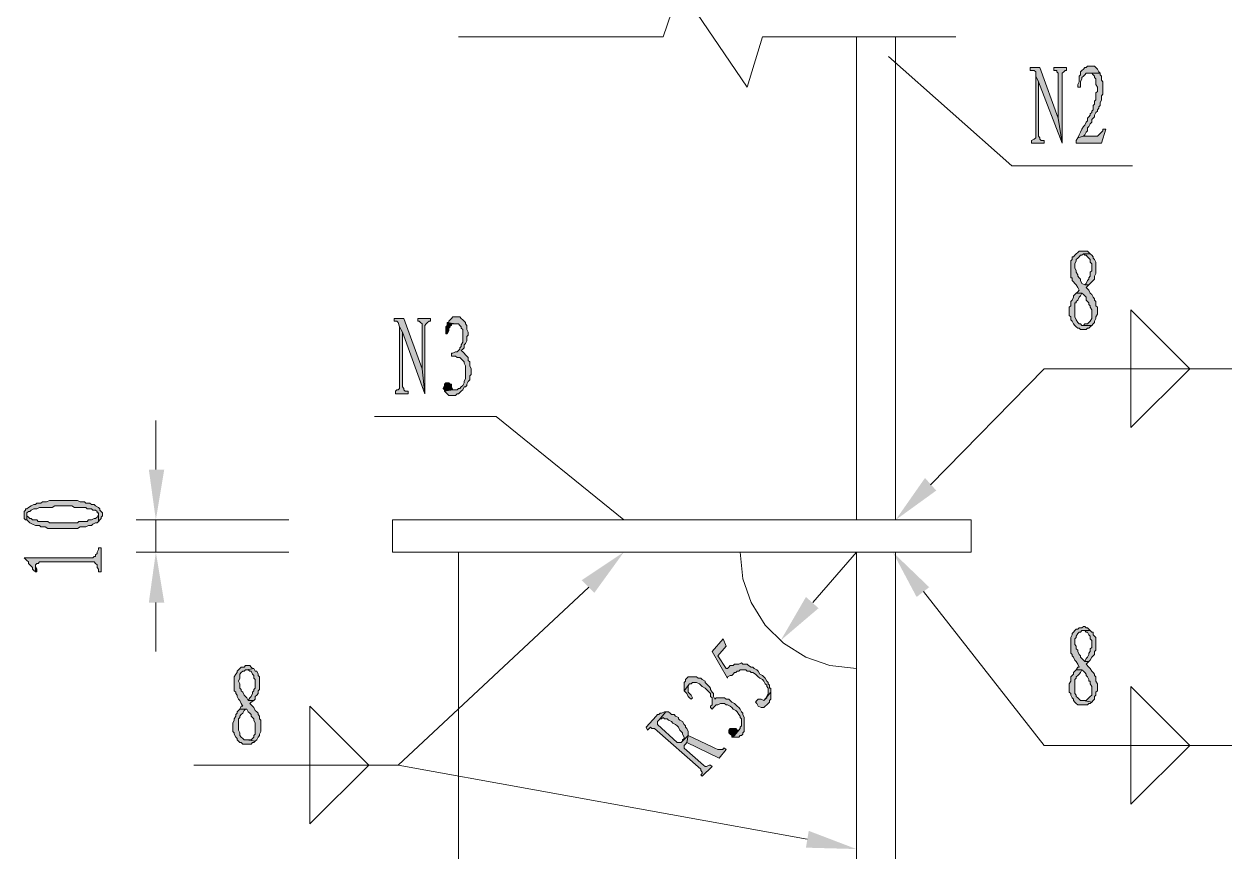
# Model space of a CAD drawing. Header units: inches. Extents: x 20 to 409, y 5 to 283.
# Drawn here: x 274.16 to 310.65, y 104.96 to 129.98 of the extents above; entities that cross this region are included whole.
import ezdxf

# ---------------------------------------------------------------- set-up
doc = ezdxf.new("R2010")
doc.units = ezdxf.units.IN
doc.header["$MEASUREMENT"] = 0
doc.layers.add('C00-00-00', color=7, linetype='Continuous')

msp = doc.modelspace()

# ---------------------------------------------------------------- hatches: boundary and pattern name
at = {"layer": 'C00-00-00'}
h = msp.add_hatch(color=0, dxfattribs=at)
h.dxf.hatch_style = 2
h.paths.add_polyline_path([(304.851, 128.669), (304.555, 128.669), (304.555, 128.584), (304.682, 128.584), (304.724, 128.542), (304.724, 128.415), (304.809, 128.245), (305.529, 126.383), (305.402, 127.145)])
h = msp.add_hatch(color=0, dxfattribs=at)
h.dxf.hatch_style = 2
h.paths.add_polyline_path([(305.656, 128.669), (305.275, 128.669), (305.275, 128.584), (305.359, 128.584), (305.359, 128.542), (305.402, 128.499), (305.402, 127.145), (305.529, 126.383), (305.529, 128.499), (305.571, 128.542), (305.613, 128.584), (305.656, 128.584)])
h = msp.add_hatch(color=0, dxfattribs=at)
h.dxf.hatch_style = 2
h.paths.add_polyline_path([(306.418, 128.711), (306.291, 128.711), (306.248, 128.669), (306.206, 128.669), (306.164, 128.626), (306.121, 128.584), (306.079, 128.542), (306.079, 128.457), (306.037, 128.415), (306.037, 128.245), (305.994, 128.161), (305.994, 128.076), (306.079, 128.076), (306.079, 128.245), (306.121, 128.33), (306.121, 128.372), (306.164, 128.415), (306.206, 128.457), (306.248, 128.499), (306.291, 128.499), (306.333, 128.499), (306.672, 128.499), (306.629, 128.542), (306.587, 128.626), (306.545, 128.669), (306.502, 128.711)])
h = msp.add_hatch(color=0, dxfattribs=at)
h.dxf.hatch_style = 2
h.paths.add_polyline_path([(306.672, 128.499), (306.333, 128.499), (306.375, 128.499), (306.418, 128.499), (306.46, 128.457), (306.502, 128.415), (306.502, 128.372), (306.545, 128.33), (306.545, 128.161), (306.587, 128.076), (306.587, 127.949), (306.545, 127.907), (306.545, 127.695), (306.502, 127.653), (306.502, 127.568), (306.46, 127.526), (306.46, 127.399), (306.418, 127.356), (306.418, 127.314), (306.375, 127.272), (306.375, 127.229), (306.333, 127.187), (306.291, 127.145), (306.291, 127.06), (306.248, 127.018), (306.206, 126.933), (306.164, 126.891), (306.121, 126.806), (306.079, 126.721), (306.037, 126.637), (305.994, 126.552), (306.164, 126.594), (306.206, 126.637), (306.248, 126.721), (306.291, 126.764), (306.291, 126.848), (306.333, 126.891), (306.375, 126.975), (306.418, 127.018), (306.418, 127.102), (306.46, 127.145), (306.502, 127.187), (306.502, 127.229), (306.545, 127.314), (306.587, 127.356), (306.587, 127.399), (306.629, 127.441), (306.629, 127.483), (306.672, 127.526), (306.672, 127.61), (306.714, 127.695), (306.714, 127.822), (306.756, 127.864), (306.756, 128.245), (306.714, 128.288), (306.714, 128.415), (306.672, 128.457)])
h = msp.add_hatch(color=0, dxfattribs=at)
h.dxf.hatch_style = 2
h.paths.add_polyline_path([(304.724, 128.415), (304.724, 126.552), (304.682, 126.51), (304.597, 126.467), (304.597, 126.383), (304.978, 126.383), (304.978, 126.467), (304.894, 126.467), (304.851, 126.51), (304.851, 126.552), (304.809, 126.594), (304.809, 128.245)])
h = msp.add_hatch(color=0, dxfattribs=at)
h.dxf.hatch_style = 2
h.paths.add_polyline_path([(306.841, 126.806), (306.756, 126.806), (306.756, 126.764), (306.714, 126.721), (306.672, 126.679), (306.629, 126.637), (306.587, 126.594), (306.164, 126.594), (305.994, 126.552), (305.952, 126.467), (305.952, 126.383), (306.714, 126.383)])
h = msp.add_hatch(color=0, dxfattribs=at)
h.dxf.hatch_style = 2
h.paths.add_polyline_path([(306.164, 123.123), (306.037, 123.123), (305.994, 123.081), (305.952, 123.038), (305.91, 122.996), (305.867, 122.954), (305.825, 122.954), (305.825, 122.869), (305.783, 122.827), (305.783, 122.319), (305.825, 122.319), (305.825, 122.234), (305.867, 122.192), (305.91, 122.149), (305.952, 122.107), (305.994, 122.022), (306.037, 121.938), (305.994, 121.895), (305.952, 121.853), (306.121, 121.853), (306.164, 121.811), (306.206, 121.768), (306.248, 121.726), (306.248, 121.641), (306.291, 121.599), (306.333, 121.557), (306.333, 121.514), (306.375, 121.472), (306.375, 121.43), (306.418, 121.345), (306.418, 121.091), (306.375, 121.006), (306.333, 120.964), (306.291, 120.922), (306.206, 120.922), (306.164, 120.879), (306.418, 120.879), (306.46, 120.922), (306.502, 120.964), (306.502, 121.006), (306.545, 121.091), (306.545, 121.133), (306.587, 121.218), (306.587, 121.43), (306.545, 121.472), (306.545, 121.599), (306.502, 121.641), (306.502, 121.684), (306.46, 121.726), (306.418, 121.811), (306.375, 121.853), (306.333, 121.938), (306.248, 122.022), (306.291, 122.065), (306.333, 122.107), (306.206, 122.107), (306.121, 122.149), (306.079, 122.234), (306.079, 122.276), (306.037, 122.319), (305.994, 122.361), (305.994, 122.403), (305.952, 122.488), (305.952, 122.53), (305.91, 122.615), (305.91, 122.742), (305.952, 122.827), (305.952, 122.869), (305.994, 122.911), (306.037, 122.954), (306.079, 122.996), (306.121, 122.996), (306.164, 123.038), (306.375, 123.038), (306.333, 123.081), (306.291, 123.123)])
h = msp.add_hatch(color=0, dxfattribs=at)
h.dxf.hatch_style = 2
h.paths.add_polyline_path([(306.375, 123.038), (306.164, 123.038), (306.206, 122.996), (306.248, 122.996), (306.291, 122.954), (306.333, 122.911), (306.375, 122.869), (306.375, 122.784), (306.418, 122.742), (306.418, 122.53), (306.375, 122.488), (306.375, 122.361), (306.333, 122.319), (306.333, 122.276), (306.291, 122.234), (306.248, 122.149), (306.206, 122.107), (306.333, 122.107), (306.375, 122.149), (306.418, 122.192), (306.46, 122.234), (306.502, 122.276), (306.502, 122.319), (306.502, 122.361), (306.545, 122.446), (306.545, 122.784), (306.502, 122.869), (306.46, 122.911), (306.46, 122.954), (306.418, 122.996)])
h = msp.add_hatch(color=0, dxfattribs=at)
h.dxf.hatch_style = 2
h.paths.add_polyline_path([(305.952, 121.853), (305.91, 121.811), (305.867, 121.768), (305.867, 121.726), (305.825, 121.641), (305.783, 121.599), (305.783, 121.472), (305.74, 121.43), (305.74, 121.176), (305.783, 121.133), (305.783, 121.049), (305.825, 121.006), (305.867, 120.922), (305.91, 120.879), (305.952, 120.837), (305.994, 120.795), (306.037, 120.795), (306.079, 120.752), (306.164, 120.752), (306.248, 120.752), (306.291, 120.795), (306.333, 120.795), (306.375, 120.837), (306.418, 120.879), (306.121, 120.879), (306.079, 120.922), (306.037, 120.922), (305.994, 120.964), (305.952, 121.049), (305.91, 121.133), (305.91, 121.557), (305.952, 121.557), (305.952, 121.599), (305.994, 121.641), (306.037, 121.726), (306.079, 121.768), (306.121, 121.853)])
h = msp.add_hatch(color=0, dxfattribs=at)
h.dxf.hatch_style = 2
h.paths.add_polyline_path([(285.632, 121.091), (285.336, 121.091), (285.336, 121.006), (285.42, 121.006), (285.463, 120.964), (285.505, 120.837), (285.59, 120.668), (286.267, 118.805), (286.182, 119.567)])
h = msp.add_hatch(color=0, dxfattribs=at)
h.dxf.hatch_style = 2
h.paths.add_polyline_path([(285.505, 120.837), (285.505, 118.974), (285.463, 118.932), (285.42, 118.932), (285.378, 118.89), (285.378, 118.805), (285.759, 118.805), (285.759, 118.89), (285.674, 118.89), (285.632, 118.932), (285.632, 118.974), (285.59, 119.017), (285.59, 120.668)])
h = msp.add_hatch(color=0, dxfattribs=at)
h.dxf.hatch_style = 2
h.paths.add_polyline_path([(286.436, 121.091), (286.055, 121.091), (286.055, 121.006), (286.098, 121.006), (286.14, 120.964), (286.182, 120.922), (286.182, 119.567), (286.267, 118.805), (286.267, 120.879), (286.309, 120.922), (286.352, 120.964), (286.394, 121.006), (286.436, 121.006)])
h = msp.add_hatch(color=0, dxfattribs=at)
h.dxf.hatch_style = 2
h.paths.add_polyline_path([(287.241, 121.133), (287.114, 121.133), (287.071, 121.091), (287.029, 121.049), (286.987, 121.006), (286.987, 120.964), (286.944, 120.964), (287.198, 120.922), (287.283, 120.922), (287.325, 120.879), (287.368, 120.837), (287.368, 120.795), (287.41, 120.752), (287.41, 120.371), (287.368, 120.287), (287.368, 120.244), (287.325, 120.202), (287.325, 120.16), (287.283, 120.117), (287.241, 120.075), (287.198, 120.075), (287.114, 120.033), (287.071, 120.033), (287.071, 119.948), (287.198, 119.948), (287.241, 119.906), (287.325, 119.906), (287.368, 119.863), (287.41, 119.821), (287.452, 119.779), (287.452, 119.736), (287.495, 119.652), (287.495, 119.271), (287.452, 119.186), (287.452, 119.144), (287.41, 119.059), (287.368, 119.017), (287.325, 118.974), (287.283, 118.974), (287.241, 118.932), (287.114, 118.932), (286.86, 118.89), (286.902, 118.847), (286.944, 118.805), (286.987, 118.763), (287.198, 118.763), (287.241, 118.805), (287.283, 118.805), (287.325, 118.847), (287.368, 118.89), (287.41, 118.932), (287.452, 119.017), (287.495, 119.017), (287.537, 119.059), (287.537, 119.101), (287.579, 119.186), (287.622, 119.228), (287.622, 119.355), (287.664, 119.398), (287.664, 119.567), (287.622, 119.652), (287.622, 119.779), (287.579, 119.821), (287.579, 119.906), (287.537, 119.948), (287.495, 119.99), (287.452, 120.033), (287.41, 120.075), (287.368, 120.117), (287.41, 120.16), (287.452, 120.202), (287.452, 120.287), (287.495, 120.329), (287.537, 120.414), (287.537, 120.541), (287.579, 120.583), (287.579, 120.668), (287.537, 120.752), (287.537, 120.879), (287.495, 120.922), (287.495, 120.964), (287.452, 121.006), (287.41, 121.049), (287.368, 121.091), (287.325, 121.133)])
h = msp.add_hatch(color=0, dxfattribs=at)
h.dxf.hatch_style = 2
h.paths.add_polyline_path([(286.944, 120.964), (286.944, 120.879), (286.902, 120.837), (286.902, 120.625), (286.944, 120.625), (286.987, 120.71), (286.987, 120.795), (287.029, 120.837), (287.029, 120.879), (287.071, 120.879), (287.071, 120.922), (287.156, 120.922), (287.198, 120.922)])
h = msp.add_hatch(color=0, dxfattribs=at)
h.dxf.hatch_style = 2
h.paths.add_polyline_path([(286.944, 119.144), (286.902, 119.144), (286.86, 119.101), (286.86, 119.059), (286.817, 118.974), (286.86, 118.932), (286.86, 118.89), (287.114, 118.932), (287.071, 119.017), (287.071, 119.101), (287.029, 119.101), (286.987, 119.144)])
h = msp.add_hatch(color=0, dxfattribs=at)
h.dxf.hatch_style = 2
h.paths.add_polyline_path([(277.927, 116.519), (278.393, 116.519), (278.139, 114.995)])
h = msp.add_hatch(color=0, dxfattribs=at)
h.dxf.hatch_style = 2
h.paths.add_polyline_path([(301.719, 115.884), (300.491, 114.995), (301.38, 116.265)])
h = msp.add_hatch(color=0, dxfattribs=at)
h.dxf.hatch_style = 2
h.paths.add_polyline_path([(301.719, 115.884), (300.491, 114.995), (301.38, 116.265)])
h = msp.add_hatch(color=0, dxfattribs=at)
h.dxf.hatch_style = 2
h.paths.add_polyline_path([(274.16, 115.164), (274.16, 115.037), (274.202, 114.995), (274.244, 114.995), (274.244, 115.164), (274.244, 115.207), (274.287, 115.249), (274.329, 115.249), (274.371, 115.291), (274.456, 115.334), (274.541, 115.334), (274.625, 115.376), (275.006, 115.376), (275.091, 115.418), (275.345, 115.418), (275.599, 115.418), (275.684, 115.376), (276.022, 115.376), (276.065, 115.334), (276.192, 115.334), (276.234, 115.291), (276.319, 115.291), (276.361, 115.249), (276.361, 115.207), (276.403, 115.207), (276.403, 114.953), (276.446, 114.995), (276.488, 115.037), (276.488, 115.08), (276.53, 115.122), (276.53, 115.207), (276.488, 115.249), (276.446, 115.291), (276.446, 115.334), (276.403, 115.376), (276.319, 115.418), (276.276, 115.461), (276.192, 115.461), (276.149, 115.503), (276.022, 115.503), (275.98, 115.545), (275.853, 115.545), (275.768, 115.588), (274.922, 115.588), (274.837, 115.545), (274.71, 115.545), (274.668, 115.503), (274.541, 115.503), (274.498, 115.461), (274.456, 115.461), (274.371, 115.418), (274.287, 115.376), (274.244, 115.334), (274.202, 115.334), (274.202, 115.291), (274.16, 115.249)])
h = msp.add_hatch(color=0, dxfattribs=at)
h.dxf.hatch_style = 2
h.paths.add_polyline_path([(274.244, 114.995), (274.287, 114.953), (274.329, 114.91), (274.414, 114.868), (274.498, 114.826), (274.625, 114.826), (274.668, 114.783), (274.795, 114.783), (274.879, 114.741), (275.768, 114.741), (275.853, 114.783), (275.895, 114.783), (275.98, 114.783), (276.022, 114.783), (276.107, 114.826), (276.192, 114.826), (276.234, 114.868), (276.319, 114.91), (276.361, 114.91), (276.403, 114.953), (276.403, 115.164), (276.361, 115.08), (276.319, 115.037), (276.276, 115.037), (276.192, 114.995), (276.107, 114.995), (276.065, 114.953), (275.811, 114.953), (275.768, 114.91), (274.922, 114.91), (274.879, 114.953), (274.583, 114.953), (274.541, 114.995), (274.414, 114.995), (274.371, 115.037), (274.329, 115.037), (274.287, 115.08), (274.244, 115.122), (274.244, 115.164)])
h = msp.add_hatch(color=0, dxfattribs=at)
h.dxf.hatch_style = 2
h.paths.add_polyline_path([(274.16, 113.852), (274.202, 113.81), (274.244, 113.767), (274.287, 113.725), (274.287, 113.683), (274.329, 113.64), (274.371, 113.598), (274.414, 113.556), (274.414, 113.513), (274.456, 113.471), (274.498, 113.429), (274.498, 113.64), (274.541, 113.683), (274.583, 113.683), (274.625, 113.725), (276.276, 113.725), (276.319, 113.683), (276.361, 113.64), (276.361, 113.556), (276.403, 113.513), (276.403, 113.429), (276.488, 113.429), (276.488, 114.148), (276.403, 114.148), (276.403, 114.106), (276.361, 114.021), (276.361, 113.979), (276.319, 113.937), (276.319, 113.894), (276.276, 113.894), (276.234, 113.852)])
h = msp.add_hatch(color=0, dxfattribs=at)
h.dxf.hatch_style = 2
h.paths.add_polyline_path([(277.927, 112.497), (278.393, 112.497), (278.139, 114.021)])
h = msp.add_hatch(color=0, dxfattribs=at)
h.dxf.hatch_style = 2
h.paths.add_polyline_path([(291.008, 113.175), (292.278, 114.021), (291.389, 112.794)])
h = msp.add_hatch(color=0, dxfattribs=at)
h.dxf.hatch_style = 2
h.paths.add_polyline_path([(301.126, 112.667), (300.406, 114.021), (301.507, 112.963)])
h = msp.add_hatch(color=0, dxfattribs=at)
h.dxf.hatch_style = 2
h.paths.add_polyline_path([(274.498, 113.429), (274.541, 113.429), (274.541, 113.471), (274.541, 113.513), (274.498, 113.598), (274.498, 113.64)])
h = msp.add_hatch(color=0, dxfattribs=at)
h.dxf.hatch_style = 2
h.paths.add_polyline_path([(297.782, 112.667), (298.163, 112.328), (297.02, 111.354)])
h = msp.add_hatch(color=0, dxfattribs=at)
h.dxf.hatch_style = 2
h.paths.add_polyline_path([(306.164, 111.778), (306.121, 111.735), (306.037, 111.735), (305.994, 111.693), (305.952, 111.693), (305.91, 111.651), (305.867, 111.608), (305.825, 111.566), (305.825, 111.524), (305.783, 111.439), (305.783, 110.973), (305.825, 110.931), (305.825, 110.889), (305.867, 110.846), (305.91, 110.762), (305.952, 110.719), (305.994, 110.635), (306.037, 110.55), (305.994, 110.55), (305.952, 110.465), (306.121, 110.465), (306.164, 110.423), (306.206, 110.381), (306.248, 110.338), (306.248, 110.296), (306.291, 110.254), (306.333, 110.169), (306.333, 110.127), (306.375, 110.127), (306.375, 110.042), (306.418, 109.957), (306.418, 109.703), (306.375, 109.661), (306.333, 109.619), (306.291, 109.576), (306.248, 109.534), (306.164, 109.534), (306.418, 109.492), (306.46, 109.534), (306.502, 109.576), (306.502, 109.661), (306.545, 109.703), (306.545, 109.788), (306.587, 109.83), (306.587, 110.042), (306.545, 110.127), (306.545, 110.254), (306.502, 110.296), (306.502, 110.338), (306.46, 110.381), (306.418, 110.423), (306.375, 110.508), (306.333, 110.55), (306.248, 110.635), (306.291, 110.677), (306.333, 110.719), (306.206, 110.719), (306.121, 110.804), (306.079, 110.846), (306.079, 110.889), (306.037, 110.931), (305.994, 111.016), (305.994, 111.058), (305.952, 111.1), (305.952, 111.185), (305.91, 111.227), (305.91, 111.397), (305.952, 111.439), (305.952, 111.481), (305.994, 111.566), (306.037, 111.608), (306.079, 111.608), (306.121, 111.651), (306.375, 111.651), (306.333, 111.693), (306.291, 111.735), (306.248, 111.735), (306.206, 111.778)])
h = msp.add_hatch(color=0, dxfattribs=at)
h.dxf.hatch_style = 2
h.paths.add_polyline_path([(295.284, 111.397), (294.945, 111.016), (295.411, 110.211), (295.411, 110.254), (295.496, 110.296), (295.538, 110.296), (295.58, 110.338), (295.623, 110.381), (295.665, 110.381), (295.707, 110.423), (295.75, 110.423), (295.792, 110.465), (295.961, 110.465), (296.004, 110.423), (296.088, 110.423), (296.131, 110.381), (296.173, 110.381), (296.258, 110.338), (296.3, 110.296), (296.342, 110.254), (296.385, 110.211), (296.469, 110.169), (296.512, 110.127), (296.554, 110.042), (296.596, 110), (296.596, 109.957), (296.639, 109.915), (296.639, 109.746), (296.596, 109.661), (296.596, 109.619), (296.554, 109.576), (296.512, 109.534), (296.723, 109.788), (296.723, 109.915), (296.681, 109.915), (296.681, 110), (296.639, 110.042), (296.639, 110.084), (296.596, 110.127), (296.554, 110.211), (296.512, 110.254), (296.469, 110.296), (296.385, 110.338), (296.342, 110.423), (296.3, 110.465), (296.215, 110.508), (296.173, 110.55), (296.131, 110.55), (296.046, 110.592), (296.004, 110.635), (295.877, 110.635), (295.834, 110.677), (295.75, 110.635), (295.623, 110.635), (295.58, 110.592), (295.496, 110.592), (295.453, 110.55), (295.411, 110.508), (295.369, 110.508), (295.115, 110.889), (295.369, 111.185)])
h = msp.add_hatch(color=0, dxfattribs=at)
h.dxf.hatch_style = 2
h.paths.add_polyline_path([(306.375, 111.651), (306.164, 111.651), (306.206, 111.651), (306.248, 111.608), (306.291, 111.608), (306.333, 111.524), (306.375, 111.481), (306.375, 111.397), (306.418, 111.354), (306.418, 111.143), (306.375, 111.1), (306.375, 111.016), (306.333, 110.973), (306.333, 110.931), (306.291, 110.846), (306.248, 110.804), (306.206, 110.719), (306.333, 110.719), (306.375, 110.762), (306.418, 110.846), (306.46, 110.889), (306.502, 110.931), (306.502, 110.973), (306.502, 111.016), (306.545, 111.058), (306.545, 111.439), (306.502, 111.481), (306.46, 111.524), (306.46, 111.608), (306.418, 111.608)])
h = msp.add_hatch(color=0, dxfattribs=at)
h.dxf.hatch_style = 2
h.paths.add_polyline_path([(280.891, 110.592), (280.848, 110.592), (280.806, 110.55), (280.721, 110.55), (280.679, 110.508), (280.637, 110.465), (280.594, 110.423), (280.594, 110.381), (280.552, 110.338), (280.51, 110.254), (280.51, 109.83), (280.552, 109.788), (280.552, 109.746), (280.594, 109.703), (280.594, 109.661), (280.637, 109.576), (280.679, 109.534), (280.721, 109.449), (280.764, 109.365), (280.721, 109.365), (280.679, 109.28), (280.891, 109.28), (280.933, 109.195), (280.975, 109.153), (281.018, 109.111), (281.018, 109.068), (281.06, 109.026), (281.102, 108.984), (281.102, 108.941), (281.145, 108.857), (281.145, 108.518), (281.102, 108.476), (281.102, 108.433), (281.06, 108.391), (281.018, 108.349), (280.891, 108.349), (281.145, 108.306), (281.187, 108.349), (281.229, 108.433), (281.272, 108.476), (281.272, 108.518), (281.314, 108.603), (281.314, 108.941), (281.272, 108.984), (281.272, 109.068), (281.229, 109.111), (281.229, 109.153), (281.187, 109.195), (281.145, 109.238), (281.102, 109.322), (281.06, 109.365), (280.975, 109.449), (281.018, 109.492), (281.102, 109.534), (280.933, 109.534), (280.891, 109.619), (280.848, 109.661), (280.806, 109.703), (280.764, 109.788), (280.721, 109.83), (280.721, 109.873), (280.679, 109.915), (280.679, 110.042), (280.637, 110.127), (280.679, 110.211), (280.679, 110.338), (280.721, 110.381), (280.764, 110.423), (280.806, 110.423), (280.848, 110.465), (280.891, 110.465), (281.102, 110.508), (281.06, 110.508), (281.018, 110.55), (280.975, 110.592)])
h = msp.add_hatch(color=0, dxfattribs=at)
h.dxf.hatch_style = 2
h.paths.add_polyline_path([(281.102, 110.508), (280.891, 110.465), (280.933, 110.465), (280.975, 110.423), (281.018, 110.423), (281.06, 110.338), (281.102, 110.296), (281.102, 110.211), (281.145, 110.169), (281.145, 109.915), (281.102, 109.873), (281.102, 109.83), (281.06, 109.788), (281.06, 109.746), (281.018, 109.661), (280.975, 109.619), (280.933, 109.534), (281.102, 109.534), (281.145, 109.576), (281.145, 109.661), (281.187, 109.703), (281.229, 109.746), (281.229, 109.788), (281.229, 109.83), (281.272, 109.873), (281.272, 110.254), (281.229, 110.296), (281.229, 110.338), (281.187, 110.423), (281.145, 110.423)])
h = msp.add_hatch(color=0, dxfattribs=at)
h.dxf.hatch_style = 2
h.paths.add_polyline_path([(294.141, 110.169), (294.141, 110.127), (294.099, 110.084), (294.099, 109.83), (294.268, 110.042), (294.31, 110.042), (294.353, 110.084), (294.48, 110.084), (294.564, 110.042), (294.607, 110), (294.649, 109.957), (294.734, 109.915), (294.776, 109.873), (294.818, 109.83), (294.861, 109.788), (294.903, 109.746), (294.903, 109.661), (294.945, 109.619), (294.945, 109.534), (294.945, 109.492), (294.945, 109.407), (294.903, 109.365), (294.903, 109.322), (294.945, 109.28), (294.988, 109.322), (295.03, 109.365), (295.072, 109.407), (295.115, 109.407), (295.199, 109.449), (295.326, 109.449), (295.369, 109.407), (295.411, 109.407), (295.496, 109.365), (295.538, 109.322), (295.58, 109.28), (295.665, 109.238), (295.707, 109.195), (295.75, 109.111), (295.792, 109.068), (295.792, 109.026), (295.834, 108.984), (295.834, 108.772), (295.792, 108.73), (295.792, 108.687), (295.75, 108.645), (295.58, 108.433), (295.75, 108.433), (295.792, 108.476), (295.834, 108.476), (295.877, 108.518), (295.877, 108.56), (295.919, 108.603), (295.919, 109.026), (295.877, 109.111), (295.877, 109.153), (295.834, 109.195), (295.792, 109.28), (295.75, 109.322), (295.707, 109.365), (295.665, 109.407), (295.623, 109.449), (295.538, 109.492), (295.496, 109.534), (295.453, 109.576), (295.369, 109.576), (295.326, 109.619), (295.072, 109.619), (295.03, 109.576), (294.988, 109.661), (294.988, 109.746), (294.945, 109.788), (294.903, 109.873), (294.903, 109.915), (294.861, 109.957), (294.818, 110), (294.776, 110.042), (294.734, 110.084), (294.734, 110.127), (294.649, 110.169), (294.607, 110.211), (294.522, 110.211), (294.48, 110.254), (294.226, 110.254), (294.183, 110.211)])
h = msp.add_hatch(color=0, dxfattribs=at)
h.dxf.hatch_style = 2
h.paths.add_polyline_path([(305.952, 110.465), (305.91, 110.423), (305.867, 110.381), (305.867, 110.338), (305.825, 110.296), (305.783, 110.254), (305.783, 110.127), (305.74, 110.042), (305.74, 109.788), (305.783, 109.746), (305.783, 109.703), (305.825, 109.619), (305.867, 109.576), (305.867, 109.534), (305.91, 109.492), (305.952, 109.449), (305.994, 109.407), (306.164, 109.407), (306.248, 109.407), (306.291, 109.407), (306.333, 109.449), (306.375, 109.449), (306.418, 109.492), (306.164, 109.534), (306.079, 109.534), (306.037, 109.576), (305.994, 109.619), (305.952, 109.661), (305.952, 109.703), (305.91, 109.746), (305.91, 110.169), (305.952, 110.211), (305.952, 110.254), (305.994, 110.296), (306.037, 110.338), (306.079, 110.381), (306.121, 110.465)])
h = msp.add_hatch(color=0, dxfattribs=at)
h.dxf.hatch_style = 2
h.paths.add_polyline_path([(294.099, 109.83), (294.141, 109.788), (294.183, 109.746), (294.226, 109.661), (294.268, 109.619), (294.31, 109.576), (294.353, 109.619), (294.31, 109.703), (294.268, 109.746), (294.226, 109.788), (294.226, 109.957), (294.268, 110.042)])
h = msp.add_hatch(color=0, dxfattribs=at)
h.dxf.hatch_style = 2
h.paths.add_polyline_path([(296.3, 109.534), (296.258, 109.492), (296.3, 109.449), (296.342, 109.365), (296.427, 109.322), (296.512, 109.322), (296.554, 109.365), (296.596, 109.407), (296.639, 109.449), (296.681, 109.492), (296.681, 109.534), (296.723, 109.576), (296.723, 109.788), (296.512, 109.534), (296.427, 109.576), (296.342, 109.576)])
h = msp.add_hatch(color=0, dxfattribs=at)
h.dxf.hatch_style = 2
h.paths.add_polyline_path([(280.679, 109.28), (280.637, 109.238), (280.594, 109.195), (280.594, 109.153), (280.552, 109.111), (280.552, 109.068), (280.51, 108.984), (280.51, 108.941), (280.467, 108.857), (280.467, 108.603), (280.51, 108.56), (280.51, 108.518), (280.552, 108.433), (280.594, 108.391), (280.594, 108.349), (280.637, 108.306), (280.679, 108.264), (280.721, 108.264), (280.764, 108.222), (280.891, 108.222), (280.975, 108.222), (281.018, 108.222), (281.06, 108.264), (281.102, 108.264), (281.145, 108.306), (280.891, 108.349), (280.806, 108.349), (280.764, 108.391), (280.721, 108.433), (280.679, 108.476), (280.679, 108.56), (280.637, 108.645), (280.637, 108.984), (280.679, 109.026), (280.679, 109.068), (280.721, 109.111), (280.764, 109.153), (280.806, 109.238), (280.848, 109.28)])
h = msp.add_hatch(color=0, dxfattribs=at)
h.dxf.hatch_style = 2
h.paths.add_polyline_path([(293.252, 109.068), (292.956, 108.73), (292.998, 108.645), (293.04, 108.687), (293.083, 108.73), (293.125, 108.687), (293.21, 108.687), (294.607, 107.46), (294.607, 107.417), (294.649, 107.375), (294.649, 107.333), (294.607, 107.29), (294.649, 107.248), (294.945, 107.544), (294.903, 107.587), (294.861, 107.587), (294.776, 107.544), (294.734, 107.544), (294.691, 107.587), (294.099, 108.095), (294.099, 108.179), (294.141, 108.222), (294.183, 108.264), (294.226, 108.476), (294.056, 108.306), (294.014, 108.264), (293.887, 108.264), (293.294, 108.814), (293.294, 108.899), (293.337, 108.941), (293.548, 109.195), (293.506, 109.195), (293.421, 109.153), (293.379, 109.153), (293.337, 109.111), (293.294, 109.111)])
h = msp.add_hatch(color=0, dxfattribs=at)
h.dxf.hatch_style = 2
h.paths.add_polyline_path([(293.548, 109.195), (293.337, 108.941), (293.379, 108.984), (293.421, 108.984), (293.464, 109.026), (293.506, 108.984), (293.591, 108.984), (293.633, 108.941), (293.718, 108.899), (293.76, 108.857), (293.845, 108.814), (293.887, 108.772), (293.929, 108.73), (293.972, 108.645), (294.014, 108.603), (294.056, 108.56), (294.056, 108.518), (294.099, 108.433), (294.099, 108.391), (294.056, 108.349), (294.056, 108.306), (294.226, 108.476), (294.226, 108.603), (294.183, 108.687), (294.141, 108.73), (294.141, 108.772), (294.099, 108.814), (294.056, 108.899), (293.972, 108.941), (293.929, 108.984), (293.929, 109.026), (293.845, 109.068), (293.802, 109.111), (293.718, 109.111), (293.675, 109.153), (293.633, 109.195)])
h = msp.add_hatch(color=0, dxfattribs=at)
h.dxf.hatch_style = 2
h.paths.add_polyline_path([(294.226, 108.476), (294.183, 108.264), (295.157, 107.798), (295.369, 108.052), (295.326, 108.095), (295.284, 108.095), (295.284, 108.052), (295.115, 108.052), (295.03, 108.095), (294.945, 108.137)])
h = msp.add_hatch(color=0, dxfattribs=at)
h.dxf.hatch_style = 2
h.paths.add_polyline_path([(295.453, 108.645), (295.453, 108.56), (295.496, 108.518), (295.538, 108.476), (295.538, 108.433), (295.58, 108.433), (295.75, 108.645), (295.707, 108.645), (295.665, 108.687), (295.496, 108.687)])
h = msp.add_hatch(color=0, dxfattribs=at)
h.dxf.hatch_style = 2
h.paths.add_polyline_path([(297.866, 105.597), (299.306, 105.047), (297.782, 105.089)])

# ---------------------------------------------------------------- linework, layer by layer
at = {"layer": 'C00-00-00', "color": 0, "lineweight": 0}
for points in [[(302.311, 129.6), (296.469, 129.6), (296.004, 128.076), (293.972, 131.082), (293.464, 129.6), (287.283, 129.6)], [(299.306, 114.995), (299.306, 129.6)], [(300.491, 114.995), (300.491, 129.6)], [(307.645, 125.705), (304.005, 125.705), (300.279, 129.007)], [(301.549, 116.053), (304.978, 119.567)], [(301.549, 116.053), (304.978, 119.567)], [(304.978, 119.567), (310.651, 119.567)], [(304.978, 119.567), (310.651, 119.567)], [(278.139, 116.519), (278.139, 118.001)], [(284.743, 118.128), (288.426, 118.128), (292.278, 114.995)], [(282.161, 114.995), (277.546, 114.995)], [(278.139, 114.995), (278.139, 114.021)], [(285.293, 114.021), (285.293, 114.995)], [(285.293, 114.995), (302.777, 114.995)], [(302.777, 114.021), (302.777, 114.995)], [(282.161, 114.021), (277.546, 114.021)], [(285.293, 114.021), (302.777, 114.021)], [(287.283, 95.352), (287.283, 114.021)], [(295.792, 114.021), (295.877, 113.217), (296.131, 112.497), (296.554, 111.82), (297.104, 111.27), (297.782, 110.846), (298.501, 110.592), (299.306, 110.508)], [(299.306, 114.021), (297.993, 112.497)], [(299.306, 95.352), (299.306, 114.021)], [(300.491, 95.352), (300.491, 114.021)], [(291.22, 112.963), (285.463, 107.587), (279.282, 107.587)], [(301.338, 112.836), (304.978, 108.179)], [(278.139, 112.497), (278.139, 111.016)], [(284.574, 107.587), (282.796, 109.365)], [(282.796, 109.365), (282.796, 105.809), (284.574, 107.587)], [(304.978, 108.179), (310.651, 108.179)], [(297.824, 105.343), (285.463, 107.587)]]:
    msp.add_lwpolyline(points, dxfattribs=at)
for points in [[(304.851, 128.669), (304.555, 128.669), (304.555, 128.584), (304.682, 128.584), (304.724, 128.542), (304.724, 128.415), (304.809, 128.245), (305.529, 126.383), (305.402, 127.145)], [(305.656, 128.669), (305.275, 128.669), (305.275, 128.584), (305.359, 128.584), (305.359, 128.542), (305.402, 128.499), (305.402, 127.145), (305.529, 126.383), (305.529, 128.499), (305.571, 128.542), (305.613, 128.584), (305.656, 128.584)], [(306.418, 128.711), (306.291, 128.711), (306.248, 128.669), (306.206, 128.669), (306.164, 128.626), (306.121, 128.584), (306.079, 128.542), (306.079, 128.457), (306.037, 128.415), (306.037, 128.245), (305.994, 128.161), (305.994, 128.076), (306.079, 128.076), (306.079, 128.245), (306.121, 128.33), (306.121, 128.372), (306.164, 128.415), (306.206, 128.457), (306.248, 128.499), (306.291, 128.499), (306.333, 128.499), (306.672, 128.499), (306.629, 128.542), (306.587, 128.626), (306.545, 128.669), (306.502, 128.711)], [(306.672, 128.499), (306.333, 128.499), (306.375, 128.499), (306.418, 128.499), (306.46, 128.457), (306.502, 128.415), (306.502, 128.372), (306.545, 128.33), (306.545, 128.161), (306.587, 128.076), (306.587, 127.949), (306.545, 127.907), (306.545, 127.695), (306.502, 127.653), (306.502, 127.568), (306.46, 127.526), (306.46, 127.399), (306.418, 127.356), (306.418, 127.314), (306.375, 127.272), (306.375, 127.229), (306.333, 127.187), (306.291, 127.145), (306.291, 127.06), (306.248, 127.018), (306.206, 126.933), (306.164, 126.891), (306.121, 126.806), (306.079, 126.721), (306.037, 126.637), (305.994, 126.552), (306.164, 126.594), (306.206, 126.637), (306.248, 126.721), (306.291, 126.764), (306.291, 126.848), (306.333, 126.891), (306.375, 126.975), (306.418, 127.018), (306.418, 127.102), (306.46, 127.145), (306.502, 127.187), (306.502, 127.229), (306.545, 127.314), (306.587, 127.356), (306.587, 127.399), (306.629, 127.441), (306.629, 127.483), (306.672, 127.526), (306.672, 127.61), (306.714, 127.695), (306.714, 127.822), (306.756, 127.864), (306.756, 128.245), (306.714, 128.288), (306.714, 128.415), (306.672, 128.457)], [(304.724, 128.415), (304.724, 126.552), (304.682, 126.51), (304.597, 126.467), (304.597, 126.383), (304.978, 126.383), (304.978, 126.467), (304.894, 126.467), (304.851, 126.51), (304.851, 126.552), (304.809, 126.594), (304.809, 128.245)], [(306.841, 126.806), (306.756, 126.806), (306.756, 126.764), (306.714, 126.721), (306.672, 126.679), (306.629, 126.637), (306.587, 126.594), (306.164, 126.594), (305.994, 126.552), (305.952, 126.467), (305.952, 126.383), (306.714, 126.383)], [(306.164, 123.123), (306.037, 123.123), (305.994, 123.081), (305.952, 123.038), (305.91, 122.996), (305.867, 122.954), (305.825, 122.954), (305.825, 122.869), (305.783, 122.827), (305.783, 122.319), (305.825, 122.319), (305.825, 122.234), (305.867, 122.192), (305.91, 122.149), (305.952, 122.107), (305.994, 122.022), (306.037, 121.938), (305.994, 121.895), (305.952, 121.853), (306.121, 121.853), (306.164, 121.811), (306.206, 121.768), (306.248, 121.726), (306.248, 121.641), (306.291, 121.599), (306.333, 121.557), (306.333, 121.514), (306.375, 121.472), (306.375, 121.43), (306.418, 121.345), (306.418, 121.091), (306.375, 121.006), (306.333, 120.964), (306.291, 120.922), (306.206, 120.922), (306.164, 120.879), (306.418, 120.879), (306.46, 120.922), (306.502, 120.964), (306.502, 121.006), (306.545, 121.091), (306.545, 121.133), (306.587, 121.218), (306.587, 121.43), (306.545, 121.472), (306.545, 121.599), (306.502, 121.641), (306.502, 121.684), (306.46, 121.726), (306.418, 121.811), (306.375, 121.853), (306.333, 121.938), (306.248, 122.022), (306.291, 122.065), (306.333, 122.107), (306.206, 122.107), (306.121, 122.149), (306.079, 122.234), (306.079, 122.276), (306.037, 122.319), (305.994, 122.361), (305.994, 122.403), (305.952, 122.488), (305.952, 122.53), (305.91, 122.615), (305.91, 122.742), (305.952, 122.827), (305.952, 122.869), (305.994, 122.911), (306.037, 122.954), (306.079, 122.996), (306.121, 122.996), (306.164, 123.038), (306.375, 123.038), (306.333, 123.081), (306.291, 123.123)], [(306.375, 123.038), (306.164, 123.038), (306.206, 122.996), (306.248, 122.996), (306.291, 122.954), (306.333, 122.911), (306.375, 122.869), (306.375, 122.784), (306.418, 122.742), (306.418, 122.53), (306.375, 122.488), (306.375, 122.361), (306.333, 122.319), (306.333, 122.276), (306.291, 122.234), (306.248, 122.149), (306.206, 122.107), (306.333, 122.107), (306.375, 122.149), (306.418, 122.192), (306.46, 122.234), (306.502, 122.276), (306.502, 122.319), (306.502, 122.361), (306.545, 122.446), (306.545, 122.784), (306.502, 122.869), (306.46, 122.911), (306.46, 122.954), (306.418, 122.996)], [(305.952, 121.853), (305.91, 121.811), (305.867, 121.768), (305.867, 121.726), (305.825, 121.641), (305.783, 121.599), (305.783, 121.472), (305.74, 121.43), (305.74, 121.176), (305.783, 121.133), (305.783, 121.049), (305.825, 121.006), (305.867, 120.922), (305.91, 120.879), (305.952, 120.837), (305.994, 120.795), (306.037, 120.795), (306.079, 120.752), (306.164, 120.752), (306.248, 120.752), (306.291, 120.795), (306.333, 120.795), (306.375, 120.837), (306.418, 120.879), (306.121, 120.879), (306.079, 120.922), (306.037, 120.922), (305.994, 120.964), (305.952, 121.049), (305.91, 121.133), (305.91, 121.557), (305.952, 121.557), (305.952, 121.599), (305.994, 121.641), (306.037, 121.726), (306.079, 121.768), (306.121, 121.853)], [(309.381, 119.567), (307.603, 121.345), (307.603, 117.789)], [(285.632, 121.091), (285.336, 121.091), (285.336, 121.006), (285.42, 121.006), (285.463, 120.964), (285.505, 120.837), (285.59, 120.668), (286.267, 118.805), (286.182, 119.567)], [(285.505, 120.837), (285.505, 118.974), (285.463, 118.932), (285.42, 118.932), (285.378, 118.89), (285.378, 118.805), (285.759, 118.805), (285.759, 118.89), (285.674, 118.89), (285.632, 118.932), (285.632, 118.974), (285.59, 119.017), (285.59, 120.668)], [(286.436, 121.091), (286.055, 121.091), (286.055, 121.006), (286.098, 121.006), (286.14, 120.964), (286.182, 120.922), (286.182, 119.567), (286.267, 118.805), (286.267, 120.879), (286.309, 120.922), (286.352, 120.964), (286.394, 121.006), (286.436, 121.006)], [(287.241, 121.133), (287.114, 121.133), (287.071, 121.091), (287.029, 121.049), (286.987, 121.006), (286.987, 120.964), (286.944, 120.964), (287.198, 120.922), (287.283, 120.922), (287.325, 120.879), (287.368, 120.837), (287.368, 120.795), (287.41, 120.752), (287.41, 120.371), (287.368, 120.287), (287.368, 120.244), (287.325, 120.202), (287.325, 120.16), (287.283, 120.117), (287.241, 120.075), (287.198, 120.075), (287.114, 120.033), (287.071, 120.033), (287.071, 119.948), (287.198, 119.948), (287.241, 119.906), (287.325, 119.906), (287.368, 119.863), (287.41, 119.821), (287.452, 119.779), (287.452, 119.736), (287.495, 119.652), (287.495, 119.271), (287.452, 119.186), (287.452, 119.144), (287.41, 119.059), (287.368, 119.017), (287.325, 118.974), (287.283, 118.974), (287.241, 118.932), (287.114, 118.932), (286.86, 118.89), (286.902, 118.847), (286.944, 118.805), (286.987, 118.763), (287.198, 118.763), (287.241, 118.805), (287.283, 118.805), (287.325, 118.847), (287.368, 118.89), (287.41, 118.932), (287.452, 119.017), (287.495, 119.017), (287.537, 119.059), (287.537, 119.101), (287.579, 119.186), (287.622, 119.228), (287.622, 119.355), (287.664, 119.398), (287.664, 119.567), (287.622, 119.652), (287.622, 119.779), (287.579, 119.821), (287.579, 119.906), (287.537, 119.948), (287.495, 119.99), (287.452, 120.033), (287.41, 120.075), (287.368, 120.117), (287.41, 120.16), (287.452, 120.202), (287.452, 120.287), (287.495, 120.329), (287.537, 120.414), (287.537, 120.541), (287.579, 120.583), (287.579, 120.668), (287.537, 120.752), (287.537, 120.879), (287.495, 120.922), (287.495, 120.964), (287.452, 121.006), (287.41, 121.049), (287.368, 121.091), (287.325, 121.133)], [(286.944, 120.964), (286.944, 120.879), (286.902, 120.837), (286.902, 120.625), (286.944, 120.625), (286.987, 120.71), (286.987, 120.795), (287.029, 120.837), (287.029, 120.879), (287.071, 120.879), (287.071, 120.922), (287.156, 120.922), (287.198, 120.922)], [(286.944, 119.144), (286.902, 119.144), (286.86, 119.101), (286.86, 119.059), (286.817, 118.974), (286.86, 118.932), (286.86, 118.89), (287.114, 118.932), (287.071, 119.017), (287.071, 119.101), (287.029, 119.101), (286.987, 119.144)], [(274.16, 115.164), (274.16, 115.037), (274.202, 114.995), (274.244, 114.995), (274.244, 115.164), (274.244, 115.207), (274.287, 115.249), (274.329, 115.249), (274.371, 115.291), (274.456, 115.334), (274.541, 115.334), (274.625, 115.376), (275.006, 115.376), (275.091, 115.418), (275.345, 115.418), (275.599, 115.418), (275.684, 115.376), (276.022, 115.376), (276.065, 115.334), (276.192, 115.334), (276.234, 115.291), (276.319, 115.291), (276.361, 115.249), (276.361, 115.207), (276.403, 115.207), (276.403, 114.953), (276.446, 114.995), (276.488, 115.037), (276.488, 115.08), (276.53, 115.122), (276.53, 115.207), (276.488, 115.249), (276.446, 115.291), (276.446, 115.334), (276.403, 115.376), (276.319, 115.418), (276.276, 115.461), (276.192, 115.461), (276.149, 115.503), (276.022, 115.503), (275.98, 115.545), (275.853, 115.545), (275.768, 115.588), (274.922, 115.588), (274.837, 115.545), (274.71, 115.545), (274.668, 115.503), (274.541, 115.503), (274.498, 115.461), (274.456, 115.461), (274.371, 115.418), (274.287, 115.376), (274.244, 115.334), (274.202, 115.334), (274.202, 115.291), (274.16, 115.249)], [(274.244, 114.995), (274.287, 114.953), (274.329, 114.91), (274.414, 114.868), (274.498, 114.826), (274.625, 114.826), (274.668, 114.783), (274.795, 114.783), (274.879, 114.741), (275.768, 114.741), (275.853, 114.783), (275.895, 114.783), (275.98, 114.783), (276.022, 114.783), (276.107, 114.826), (276.192, 114.826), (276.234, 114.868), (276.319, 114.91), (276.361, 114.91), (276.403, 114.953), (276.403, 115.164), (276.361, 115.08), (276.319, 115.037), (276.276, 115.037), (276.192, 114.995), (276.107, 114.995), (276.065, 114.953), (275.811, 114.953), (275.768, 114.91), (274.922, 114.91), (274.879, 114.953), (274.583, 114.953), (274.541, 114.995), (274.414, 114.995), (274.371, 115.037), (274.329, 115.037), (274.287, 115.08), (274.244, 115.122), (274.244, 115.164)], [(274.16, 113.852), (274.202, 113.81), (274.244, 113.767), (274.287, 113.725), (274.287, 113.683), (274.329, 113.64), (274.371, 113.598), (274.414, 113.556), (274.414, 113.513), (274.456, 113.471), (274.498, 113.429), (274.498, 113.64), (274.541, 113.683), (274.583, 113.683), (274.625, 113.725), (276.276, 113.725), (276.319, 113.683), (276.361, 113.64), (276.361, 113.556), (276.403, 113.513), (276.403, 113.429), (276.488, 113.429), (276.488, 114.148), (276.403, 114.148), (276.403, 114.106), (276.361, 114.021), (276.361, 113.979), (276.319, 113.937), (276.319, 113.894), (276.276, 113.894), (276.234, 113.852)], [(274.498, 113.429), (274.541, 113.429), (274.541, 113.471), (274.541, 113.513), (274.498, 113.598), (274.498, 113.64)], [(306.164, 111.778), (306.121, 111.735), (306.037, 111.735), (305.994, 111.693), (305.952, 111.693), (305.91, 111.651), (305.867, 111.608), (305.825, 111.566), (305.825, 111.524), (305.783, 111.439), (305.783, 110.973), (305.825, 110.931), (305.825, 110.889), (305.867, 110.846), (305.91, 110.762), (305.952, 110.719), (305.994, 110.635), (306.037, 110.55), (305.994, 110.55), (305.952, 110.465), (306.121, 110.465), (306.164, 110.423), (306.206, 110.381), (306.248, 110.338), (306.248, 110.296), (306.291, 110.254), (306.333, 110.169), (306.333, 110.127), (306.375, 110.127), (306.375, 110.042), (306.418, 109.957), (306.418, 109.703), (306.375, 109.661), (306.333, 109.619), (306.291, 109.576), (306.248, 109.534), (306.164, 109.534), (306.418, 109.492), (306.46, 109.534), (306.502, 109.576), (306.502, 109.661), (306.545, 109.703), (306.545, 109.788), (306.587, 109.83), (306.587, 110.042), (306.545, 110.127), (306.545, 110.254), (306.502, 110.296), (306.502, 110.338), (306.46, 110.381), (306.418, 110.423), (306.375, 110.508), (306.333, 110.55), (306.248, 110.635), (306.291, 110.677), (306.333, 110.719), (306.206, 110.719), (306.121, 110.804), (306.079, 110.846), (306.079, 110.889), (306.037, 110.931), (305.994, 111.016), (305.994, 111.058), (305.952, 111.1), (305.952, 111.185), (305.91, 111.227), (305.91, 111.397), (305.952, 111.439), (305.952, 111.481), (305.994, 111.566), (306.037, 111.608), (306.079, 111.608), (306.121, 111.651), (306.375, 111.651), (306.333, 111.693), (306.291, 111.735), (306.248, 111.735), (306.206, 111.778)], [(295.284, 111.397), (294.945, 111.016), (295.411, 110.211), (295.411, 110.254), (295.496, 110.296), (295.538, 110.296), (295.58, 110.338), (295.623, 110.381), (295.665, 110.381), (295.707, 110.423), (295.75, 110.423), (295.792, 110.465), (295.961, 110.465), (296.004, 110.423), (296.088, 110.423), (296.131, 110.381), (296.173, 110.381), (296.258, 110.338), (296.3, 110.296), (296.342, 110.254), (296.385, 110.211), (296.469, 110.169), (296.512, 110.127), (296.554, 110.042), (296.596, 110), (296.596, 109.957), (296.639, 109.915), (296.639, 109.746), (296.596, 109.661), (296.596, 109.619), (296.554, 109.576), (296.512, 109.534), (296.723, 109.788), (296.723, 109.915), (296.681, 109.915), (296.681, 110), (296.639, 110.042), (296.639, 110.084), (296.596, 110.127), (296.554, 110.211), (296.512, 110.254), (296.469, 110.296), (296.385, 110.338), (296.342, 110.423), (296.3, 110.465), (296.215, 110.508), (296.173, 110.55), (296.131, 110.55), (296.046, 110.592), (296.004, 110.635), (295.877, 110.635), (295.834, 110.677), (295.75, 110.635), (295.623, 110.635), (295.58, 110.592), (295.496, 110.592), (295.453, 110.55), (295.411, 110.508), (295.369, 110.508), (295.115, 110.889), (295.369, 111.185)], [(306.375, 111.651), (306.164, 111.651), (306.206, 111.651), (306.248, 111.608), (306.291, 111.608), (306.333, 111.524), (306.375, 111.481), (306.375, 111.397), (306.418, 111.354), (306.418, 111.143), (306.375, 111.1), (306.375, 111.016), (306.333, 110.973), (306.333, 110.931), (306.291, 110.846), (306.248, 110.804), (306.206, 110.719), (306.333, 110.719), (306.375, 110.762), (306.418, 110.846), (306.46, 110.889), (306.502, 110.931), (306.502, 110.973), (306.502, 111.016), (306.545, 111.058), (306.545, 111.439), (306.502, 111.481), (306.46, 111.524), (306.46, 111.608), (306.418, 111.608)], [(280.891, 110.592), (280.848, 110.592), (280.806, 110.55), (280.721, 110.55), (280.679, 110.508), (280.637, 110.465), (280.594, 110.423), (280.594, 110.381), (280.552, 110.338), (280.51, 110.254), (280.51, 109.83), (280.552, 109.788), (280.552, 109.746), (280.594, 109.703), (280.594, 109.661), (280.637, 109.576), (280.679, 109.534), (280.721, 109.449), (280.764, 109.365), (280.721, 109.365), (280.679, 109.28), (280.891, 109.28), (280.933, 109.195), (280.975, 109.153), (281.018, 109.111), (281.018, 109.068), (281.06, 109.026), (281.102, 108.984), (281.102, 108.941), (281.145, 108.857), (281.145, 108.518), (281.102, 108.476), (281.102, 108.433), (281.06, 108.391), (281.018, 108.349), (280.891, 108.349), (281.145, 108.306), (281.187, 108.349), (281.229, 108.433), (281.272, 108.476), (281.272, 108.518), (281.314, 108.603), (281.314, 108.941), (281.272, 108.984), (281.272, 109.068), (281.229, 109.111), (281.229, 109.153), (281.187, 109.195), (281.145, 109.238), (281.102, 109.322), (281.06, 109.365), (280.975, 109.449), (281.018, 109.492), (281.102, 109.534), (280.933, 109.534), (280.891, 109.619), (280.848, 109.661), (280.806, 109.703), (280.764, 109.788), (280.721, 109.83), (280.721, 109.873), (280.679, 109.915), (280.679, 110.042), (280.637, 110.127), (280.679, 110.211), (280.679, 110.338), (280.721, 110.381), (280.764, 110.423), (280.806, 110.423), (280.848, 110.465), (280.891, 110.465), (281.102, 110.508), (281.06, 110.508), (281.018, 110.55), (280.975, 110.592)], [(281.102, 110.508), (280.891, 110.465), (280.933, 110.465), (280.975, 110.423), (281.018, 110.423), (281.06, 110.338), (281.102, 110.296), (281.102, 110.211), (281.145, 110.169), (281.145, 109.915), (281.102, 109.873), (281.102, 109.83), (281.06, 109.788), (281.06, 109.746), (281.018, 109.661), (280.975, 109.619), (280.933, 109.534), (281.102, 109.534), (281.145, 109.576), (281.145, 109.661), (281.187, 109.703), (281.229, 109.746), (281.229, 109.788), (281.229, 109.83), (281.272, 109.873), (281.272, 110.254), (281.229, 110.296), (281.229, 110.338), (281.187, 110.423), (281.145, 110.423)], [(294.141, 110.169), (294.141, 110.127), (294.099, 110.084), (294.099, 109.83), (294.268, 110.042), (294.31, 110.042), (294.353, 110.084), (294.48, 110.084), (294.564, 110.042), (294.607, 110), (294.649, 109.957), (294.734, 109.915), (294.776, 109.873), (294.818, 109.83), (294.861, 109.788), (294.903, 109.746), (294.903, 109.661), (294.945, 109.619), (294.945, 109.534), (294.945, 109.492), (294.945, 109.407), (294.903, 109.365), (294.903, 109.322), (294.945, 109.28), (294.988, 109.322), (295.03, 109.365), (295.072, 109.407), (295.115, 109.407), (295.199, 109.449), (295.326, 109.449), (295.369, 109.407), (295.411, 109.407), (295.496, 109.365), (295.538, 109.322), (295.58, 109.28), (295.665, 109.238), (295.707, 109.195), (295.75, 109.111), (295.792, 109.068), (295.792, 109.026), (295.834, 108.984), (295.834, 108.772), (295.792, 108.73), (295.792, 108.687), (295.75, 108.645), (295.58, 108.433), (295.75, 108.433), (295.792, 108.476), (295.834, 108.476), (295.877, 108.518), (295.877, 108.56), (295.919, 108.603), (295.919, 109.026), (295.877, 109.111), (295.877, 109.153), (295.834, 109.195), (295.792, 109.28), (295.75, 109.322), (295.707, 109.365), (295.665, 109.407), (295.623, 109.449), (295.538, 109.492), (295.496, 109.534), (295.453, 109.576), (295.369, 109.576), (295.326, 109.619), (295.072, 109.619), (295.03, 109.576), (294.988, 109.661), (294.988, 109.746), (294.945, 109.788), (294.903, 109.873), (294.903, 109.915), (294.861, 109.957), (294.818, 110), (294.776, 110.042), (294.734, 110.084), (294.734, 110.127), (294.649, 110.169), (294.607, 110.211), (294.522, 110.211), (294.48, 110.254), (294.226, 110.254), (294.183, 110.211)], [(305.952, 110.465), (305.91, 110.423), (305.867, 110.381), (305.867, 110.338), (305.825, 110.296), (305.783, 110.254), (305.783, 110.127), (305.74, 110.042), (305.74, 109.788), (305.783, 109.746), (305.783, 109.703), (305.825, 109.619), (305.867, 109.576), (305.867, 109.534), (305.91, 109.492), (305.952, 109.449), (305.994, 109.407), (306.164, 109.407), (306.248, 109.407), (306.291, 109.407), (306.333, 109.449), (306.375, 109.449), (306.418, 109.492), (306.164, 109.534), (306.079, 109.534), (306.037, 109.576), (305.994, 109.619), (305.952, 109.661), (305.952, 109.703), (305.91, 109.746), (305.91, 110.169), (305.952, 110.211), (305.952, 110.254), (305.994, 110.296), (306.037, 110.338), (306.079, 110.381), (306.121, 110.465)], [(294.099, 109.83), (294.141, 109.788), (294.183, 109.746), (294.226, 109.661), (294.268, 109.619), (294.31, 109.576), (294.353, 109.619), (294.31, 109.703), (294.268, 109.746), (294.226, 109.788), (294.226, 109.957), (294.268, 110.042)], [(309.381, 108.179), (307.603, 109.957), (307.603, 106.401)], [(296.3, 109.534), (296.258, 109.492), (296.3, 109.449), (296.342, 109.365), (296.427, 109.322), (296.512, 109.322), (296.554, 109.365), (296.596, 109.407), (296.639, 109.449), (296.681, 109.492), (296.681, 109.534), (296.723, 109.576), (296.723, 109.788), (296.512, 109.534), (296.427, 109.576), (296.342, 109.576)], [(280.679, 109.28), (280.637, 109.238), (280.594, 109.195), (280.594, 109.153), (280.552, 109.111), (280.552, 109.068), (280.51, 108.984), (280.51, 108.941), (280.467, 108.857), (280.467, 108.603), (280.51, 108.56), (280.51, 108.518), (280.552, 108.433), (280.594, 108.391), (280.594, 108.349), (280.637, 108.306), (280.679, 108.264), (280.721, 108.264), (280.764, 108.222), (280.891, 108.222), (280.975, 108.222), (281.018, 108.222), (281.06, 108.264), (281.102, 108.264), (281.145, 108.306), (280.891, 108.349), (280.806, 108.349), (280.764, 108.391), (280.721, 108.433), (280.679, 108.476), (280.679, 108.56), (280.637, 108.645), (280.637, 108.984), (280.679, 109.026), (280.679, 109.068), (280.721, 109.111), (280.764, 109.153), (280.806, 109.238), (280.848, 109.28)], [(293.252, 109.068), (292.956, 108.73), (292.998, 108.645), (293.04, 108.687), (293.083, 108.73), (293.125, 108.687), (293.21, 108.687), (294.607, 107.46), (294.607, 107.417), (294.649, 107.375), (294.649, 107.333), (294.607, 107.29), (294.649, 107.248), (294.945, 107.544), (294.903, 107.587), (294.861, 107.587), (294.776, 107.544), (294.734, 107.544), (294.691, 107.587), (294.099, 108.095), (294.099, 108.179), (294.141, 108.222), (294.183, 108.264), (294.226, 108.476), (294.056, 108.306), (294.014, 108.264), (293.887, 108.264), (293.294, 108.814), (293.294, 108.899), (293.337, 108.941), (293.548, 109.195), (293.506, 109.195), (293.421, 109.153), (293.379, 109.153), (293.337, 109.111), (293.294, 109.111)], [(293.548, 109.195), (293.337, 108.941), (293.379, 108.984), (293.421, 108.984), (293.464, 109.026), (293.506, 108.984), (293.591, 108.984), (293.633, 108.941), (293.718, 108.899), (293.76, 108.857), (293.845, 108.814), (293.887, 108.772), (293.929, 108.73), (293.972, 108.645), (294.014, 108.603), (294.056, 108.56), (294.056, 108.518), (294.099, 108.433), (294.099, 108.391), (294.056, 108.349), (294.056, 108.306), (294.226, 108.476), (294.226, 108.603), (294.183, 108.687), (294.141, 108.73), (294.141, 108.772), (294.099, 108.814), (294.056, 108.899), (293.972, 108.941), (293.929, 108.984), (293.929, 109.026), (293.845, 109.068), (293.802, 109.111), (293.718, 109.111), (293.675, 109.153), (293.633, 109.195)], [(294.226, 108.476), (294.183, 108.264), (295.157, 107.798), (295.369, 108.052), (295.326, 108.095), (295.284, 108.095), (295.284, 108.052), (295.115, 108.052), (295.03, 108.095), (294.945, 108.137)], [(295.453, 108.645), (295.453, 108.56), (295.496, 108.518), (295.538, 108.476), (295.538, 108.433), (295.58, 108.433), (295.75, 108.645), (295.707, 108.645), (295.665, 108.687), (295.496, 108.687)]]:
    msp.add_lwpolyline(points, close=True, dxfattribs=at)

doc.saveas('drawing.dxf')
